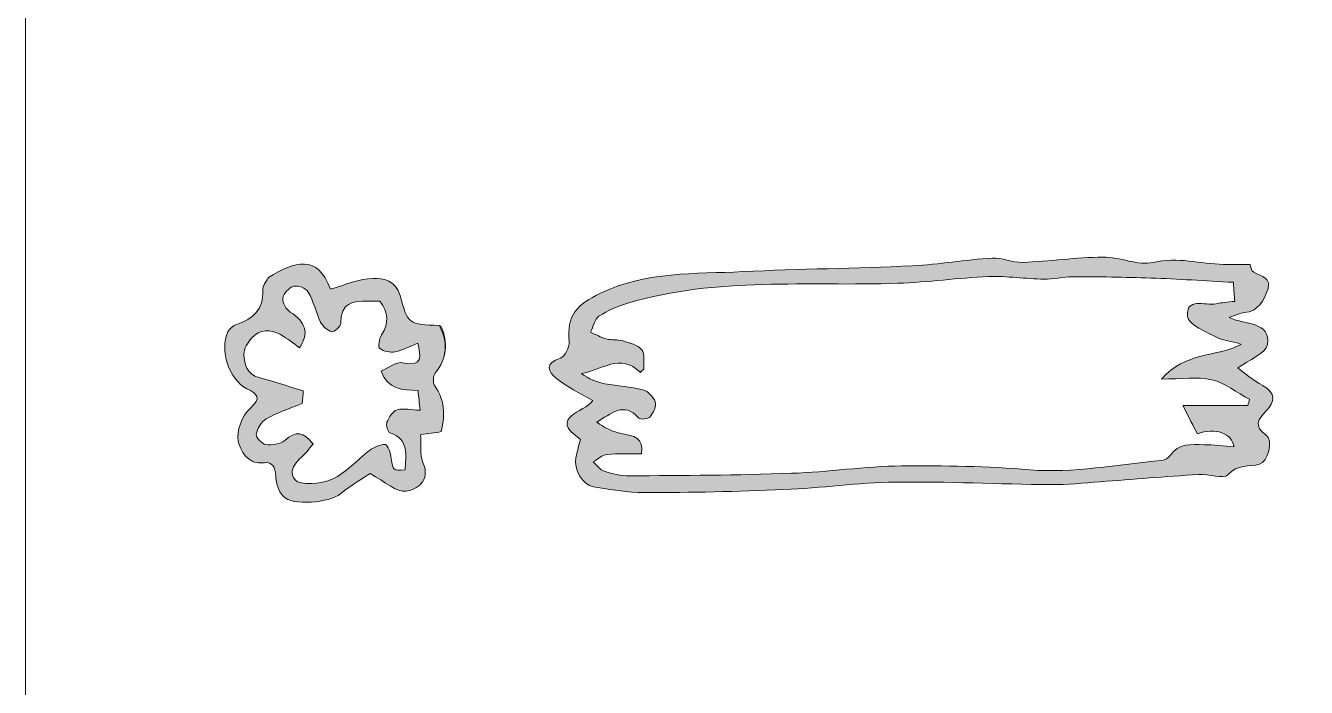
# Model space of a CAD drawing. Header units: inches. Extents: x 2.8 to 15.2, y 2.3 to 21.7.
# Drawn here: x 2.778 to 6.093, y 16.203 to 17.916 of the extents above; entities that cross this region are included whole.
import ezdxf

# ---------------------------------------------------------------- set-up
doc = ezdxf.new("R2010")
doc.units = ezdxf.units.IN
doc.header["$MEASUREMENT"] = 0
doc.layers.add('Layer 1', color=7, linetype='Continuous')

# ---------------------------------------------------------------- blocks, each defined once
blk = doc.blocks.new('block 2')
at = {"layer": 'Layer 1', "lineweight": 0}
blk.add_open_spline([(2.7778, 21.7431), (6.9259, 21.7431), (11.0741, 21.7431), (15.2222, 21.7431), (15.2222, 15.2477), (15.2222, 8.7523), (15.2222, 2.2569), (11.0741, 2.2569), (6.9259, 2.2569), (2.7778, 2.2569), (2.7778, 8.7523), (2.7778, 15.2477), (2.7778, 21.7431)], degree=3, knots=[0, 0, 0, 0, 1, 1, 1, 2, 2, 2, 3, 3, 3, 4, 4, 4, 4], dxfattribs=at)
blk = doc.blocks.new('block 29')
at = {"layer": 'Layer 1', "lineweight": 0}
blk.add_open_spline([(5.8931, 17.1604), (5.9115, 17.1665), (5.9216, 17.1722), (5.9321, 17.173), (5.9696, 17.1759), (5.9827, 17.2053), (5.9929, 17.2327), (6.0037, 17.2614), (5.9768, 17.2674), (5.9572, 17.2774), (5.9506, 17.2808), (5.949, 17.294), (5.9473, 17.2979), (5.9211, 17.2979), (5.8997, 17.2975), (5.8784, 17.2979), (5.8182, 17.2993), (5.7602, 17.3178), (5.6971, 17.3032), (5.6569, 17.2939), (5.6102, 17.3172), (5.5665, 17.3167), (5.497, 17.3159), (5.4278, 17.3058), (5.3583, 17.3031), (5.3323, 17.3021), (5.3056, 17.3159), (5.2797, 17.3143), (5.2108, 17.3099), (5.1423, 17.2976), (5.0733, 17.2943), (4.9271, 17.2875), (4.7806, 17.2862), (4.6343, 17.2791), (4.5105, 17.2731), (4.3855, 17.2801), (4.2674, 17.2239), (4.2035, 17.1934), (4.1782, 17.1665), (4.1847, 17.0978), (4.186, 17.0839), (4.1736, 17.0591), (4.1622, 17.0554), (4.1218, 17.0423), (4.129, 17.0205), (4.1516, 17.0024), (4.179, 16.9805), (4.212, 16.9656), (4.2461, 16.9455), (4.224, 16.9142), (4.1291, 16.9038), (4.2137, 16.8452), (4.2097, 16.8288), (4.2057, 16.8135), (4.2023, 16.7981), (4.1957, 16.7685), (4.2194, 16.7271), (4.2477, 16.7227), (4.2916, 16.716), (4.336, 16.7073), (4.3802, 16.7074), (4.5002, 16.7075), (4.6203, 16.71), (4.7402, 16.7151), (4.8368, 16.7192), (4.933, 16.7332), (5.0295, 16.7344), (5.1633, 16.7362), (5.2973, 16.7294), (5.4313, 16.728), (5.4739, 16.7275), (5.5166, 16.7325), (5.5593, 16.7356), (5.6441, 16.7417), (5.7289, 16.749), (5.8138, 16.7543), (5.8399, 16.7559), (5.8789, 16.7412), (5.8901, 16.7537), (5.9152, 16.7815), (5.9441, 16.7733), (5.9713, 16.7808), (5.9939, 16.7871), (6.0084, 16.8419), (5.989, 16.8558), (5.9551, 16.8799), (5.9688, 16.8972), (5.9888, 16.9188), (6.0115, 16.9433), (6.015, 16.9648), (5.9801, 16.9841), (5.9543, 16.9985), (5.9315, 17.0183), (5.9154, 17.0299), (5.943, 17.0505), (5.9887, 17.0675), (5.9922, 17.0907), (6.001, 17.1508), (5.9362, 17.1398), (5.8931, 17.1604)], degree=3, knots=[0, 0, 0, 0, 1, 1, 1, 2, 2, 2, 3, 3, 3, 4, 4, 4, 5, 5, 5, 6, 6, 6, 7, 7, 7, 8, 8, 8, 9, 9, 9, 10, 10, 10, 11, 11, 11, 12, 12, 12, 13, 13, 13, 14, 14, 14, 15, 15, 15, 16, 16, 16, 17, 17, 17, 18, 18, 18, 19, 19, 19, 20, 20, 20, 21, 21, 21, 22, 22, 22, 23, 23, 23, 24, 24, 24, 25, 25, 25, 26, 26, 26, 27, 27, 27, 28, 28, 28, 29, 29, 29, 30, 30, 30, 31, 31, 31, 32, 32, 32, 33, 33, 33, 33], dxfattribs=at)
blk = doc.blocks.new('block 34')
at = {"layer": 'Layer 1', "lineweight": 0}
blk.add_open_spline([(3.4068, 17.2644), (3.4035, 17.2577), (3.3909, 17.2443), (3.3916, 17.2317), (3.3946, 17.181), (3.3666, 17.1576), (3.3241, 17.1426), (3.3152, 17.1395), (3.3056, 17.1315), (3.3016, 17.1232), (3.2787, 17.0761), (3.3043, 17), (3.3506, 16.9761), (3.3774, 16.9624), (3.3899, 16.9542), (3.3589, 16.9252), (3.3386, 16.9063), (3.3223, 16.8659), (3.3283, 16.8409), (3.3338, 16.8183), (3.3506, 16.7779), (3.396, 16.7846), (3.4156, 16.7875), (3.4247, 16.7731), (3.4254, 16.7506), (3.426, 16.7326), (3.4322, 16.7105), (3.4441, 16.698), (3.4688, 16.6719), (3.565, 16.6813), (3.5928, 16.7043), (3.621, 16.7277), (3.6536, 16.7458), (3.6697, 16.7565), (3.7087, 16.7358), (3.738, 16.7071), (3.7624, 16.7108), (3.788, 16.7146), (3.8277, 16.7368), (3.8063, 16.7857), (3.7972, 16.8063), (3.8018, 16.8328), (3.8001, 16.8572), (3.8198, 16.8601), (3.8368, 16.8626), (3.8537, 16.8651), (3.8638, 16.9086), (3.8634, 16.9471), (3.8369, 16.9833), (3.8316, 16.9906), (3.8322, 17.0093), (3.838, 17.0165), (3.8681, 17.0547), (3.8723, 17.0946), (3.853, 17.138), (3.8514, 17.1387), (3.8501, 17.1397), (3.8487, 17.1398), (3.7699, 17.1429), (3.7676, 17.1422), (3.7473, 17.217), (3.7365, 17.257), (3.7032, 17.2623), (3.6774, 17.2618), (3.6415, 17.2612), (3.6059, 17.2447), (3.5668, 17.234), (3.5338, 17.3241), (3.4739, 17.3065), (3.4068, 17.2644)], degree=3, knots=[0, 0, 0, 0, 1, 1, 1, 2, 2, 2, 3, 3, 3, 4, 4, 4, 5, 5, 5, 6, 6, 6, 7, 7, 7, 8, 8, 8, 9, 9, 9, 10, 10, 10, 11, 11, 11, 12, 12, 12, 13, 13, 13, 14, 14, 14, 15, 15, 15, 16, 16, 16, 17, 17, 17, 18, 18, 18, 19, 19, 19, 20, 20, 20, 21, 21, 21, 22, 22, 22, 23, 23, 23, 23], dxfattribs=at)
blk = doc.blocks.new('block 114')
at = {"layer": 'Layer 1', "lineweight": 0}
blk.add_open_spline([(5.8931, 17.1604), (5.9362, 17.1398), (6.001, 17.1508), (5.9922, 17.0907), (5.9887, 17.0675), (5.943, 17.0505), (5.9154, 17.0299), (5.9315, 17.0183), (5.9543, 16.9985), (5.9801, 16.9841), (6.015, 16.9648), (6.0115, 16.9433), (5.9888, 16.9188), (5.9688, 16.8972), (5.9551, 16.8799), (5.989, 16.8558), (6.0084, 16.8419), (5.9939, 16.7871), (5.9713, 16.7808), (5.9441, 16.7733), (5.9152, 16.7815), (5.8901, 16.7537), (5.8789, 16.7412), (5.8399, 16.7559), (5.8138, 16.7543), (5.7289, 16.749), (5.6441, 16.7417), (5.5593, 16.7356), (5.5166, 16.7325), (5.4739, 16.7275), (5.4313, 16.728), (5.2973, 16.7294), (5.1633, 16.7362), (5.0295, 16.7344), (4.933, 16.7332), (4.8368, 16.7192), (4.7402, 16.7151), (4.6203, 16.71), (4.5002, 16.7075), (4.3802, 16.7074), (4.336, 16.7073), (4.2916, 16.716), (4.2477, 16.7227), (4.2194, 16.7271), (4.1957, 16.7685), (4.2023, 16.7981), (4.2057, 16.8135), (4.2097, 16.8288), (4.2137, 16.8452), (4.1291, 16.9038), (4.224, 16.9142), (4.2461, 16.9455), (4.212, 16.9656), (4.179, 16.9805), (4.1516, 17.0024), (4.129, 17.0205), (4.1218, 17.0423), (4.1622, 17.0554), (4.1736, 17.0591), (4.186, 17.0839), (4.1847, 17.0978), (4.1782, 17.1665), (4.2035, 17.1934), (4.2674, 17.2239), (4.3855, 17.2801), (4.5105, 17.2731), (4.6343, 17.2791), (4.7806, 17.2862), (4.9271, 17.2875), (5.0733, 17.2943), (5.1423, 17.2976), (5.2108, 17.3099), (5.2797, 17.3143), (5.3056, 17.3159), (5.3323, 17.3021), (5.3583, 17.3031), (5.4278, 17.3058), (5.497, 17.3159), (5.5665, 17.3167), (5.6102, 17.3172), (5.6569, 17.2939), (5.6971, 17.3032), (5.7602, 17.3178), (5.8182, 17.2993), (5.8784, 17.2979), (5.8997, 17.2975), (5.9211, 17.2979), (5.9473, 17.2979), (5.949, 17.294), (5.9506, 17.2808), (5.9572, 17.2774), (5.9768, 17.2674), (6.0037, 17.2614), (5.9929, 17.2327), (5.9827, 17.2053), (5.9696, 17.1759), (5.9321, 17.173), (5.9216, 17.1722), (5.9115, 17.1665), (5.8931, 17.1604)], degree=3, knots=[0, 0, 0, 0, 1, 1, 1, 2, 2, 2, 3, 3, 3, 4, 4, 4, 5, 5, 5, 6, 6, 6, 7, 7, 7, 8, 8, 8, 9, 9, 9, 10, 10, 10, 11, 11, 11, 12, 12, 12, 13, 13, 13, 14, 14, 14, 15, 15, 15, 16, 16, 16, 17, 17, 17, 18, 18, 18, 19, 19, 19, 20, 20, 20, 21, 21, 21, 22, 22, 22, 23, 23, 23, 24, 24, 24, 25, 25, 25, 26, 26, 26, 27, 27, 27, 28, 28, 28, 29, 29, 29, 30, 30, 30, 31, 31, 31, 32, 32, 32, 33, 33, 33, 33], dxfattribs=at)
blk = doc.blocks.new('block 115')
at = {"layer": 'Layer 1', "lineweight": 0}
blk.add_open_spline([(5.9042, 17.2515), (5.8302, 17.2554), (5.7604, 17.2601), (5.6905, 17.2626), (5.6227, 17.265), (5.5548, 17.2658), (5.4869, 17.2659), (5.4627, 17.2659), (5.4385, 17.259), (5.4143, 17.2595), (5.3661, 17.2605), (5.3179, 17.2682), (5.2699, 17.2663), (5.1916, 17.2632), (5.1136, 17.2517), (5.0353, 17.249), (4.8024, 17.2411), (4.5672, 17.2656), (4.3388, 17.1983), (4.3119, 17.1904), (4.2852, 17.1788), (4.2618, 17.1636), (4.2506, 17.1562), (4.2473, 17.1366), (4.2404, 17.1225), (4.2538, 17.1165), (4.2668, 17.1087), (4.2809, 17.105), (4.2948, 17.1013), (4.3104, 17.1039), (4.3241, 17.0998), (4.3416, 17.0946), (4.3628, 17.0895), (4.3731, 17.0768), (4.3817, 17.0661), (4.377, 17.0445), (4.3781, 17.0278), (4.3752, 17.0247), (4.3722, 17.0216), (4.3693, 17.0185), (4.3162, 17.0702), (4.2686, 17.0234), (4.2167, 17.0154), (4.2357, 17.0016), (4.2562, 16.9932), (4.2775, 16.989), (4.31, 16.9827), (4.3437, 16.9818), (4.3755, 16.9735), (4.3885, 16.9701), (4.4033, 16.9551), (4.4075, 16.9422), (4.4109, 16.9315), (4.4025, 16.9141), (4.3942, 16.9038), (4.3895, 16.898), (4.3688, 16.8957), (4.3648, 16.9002), (4.3258, 16.9448), (4.293, 16.9105), (4.256, 16.8898), (4.2761, 16.8757), (4.2976, 16.864), (4.3203, 16.8601), (4.3517, 16.8546), (4.3788, 16.8499), (4.3721, 16.8073), (4.3412, 16.8073), (4.3118, 16.8093), (4.2828, 16.8064), (4.2705, 16.8051), (4.2591, 16.7937), (4.2473, 16.7869), (4.2566, 16.7785), (4.2647, 16.7662), (4.2756, 16.7626), (4.2963, 16.7558), (4.3186, 16.7505), (4.3402, 16.7507), (4.4801, 16.7517), (4.6201, 16.7524), (4.7599, 16.7573), (4.8551, 16.7607), (4.9501, 16.7753), (5.0453, 16.7764), (5.1558, 16.7775), (5.2662, 16.7757), (5.3774, 16.7664), (5.4897, 16.7569), (5.605, 16.7807), (5.7189, 16.7908), (5.7266, 16.7915), (5.7363, 16.7971), (5.7406, 16.8035), (5.7626, 16.836), (5.7957, 16.832), (5.8274, 16.8314), (5.8532, 16.8309), (5.879, 16.8279), (5.9052, 16.826), (5.9026, 16.8599), (5.8559, 16.8774), (5.8109, 16.8594), (5.8005, 16.8795), (5.7898, 16.9003), (5.773, 16.9328), (5.8397, 16.9328), (5.8906, 16.9328), (5.9415, 16.9328), (5.943, 16.9381), (5.9445, 16.9435), (5.946, 16.9488), (5.9135, 16.9662), (5.8827, 16.991), (5.848, 16.9991), (5.8108, 17.0079), (5.77, 17.0011), (5.7183, 17.0011), (5.7794, 17.0728), (5.8616, 17.0575), (5.9244, 17.0908), (5.904, 17.0997), (5.8822, 17.0986), (5.8654, 17.1073), (5.8357, 17.1226), (5.7876, 17.1418), (5.7854, 17.1632), (5.7804, 17.2136), (5.8308, 17.1901), (5.8588, 17.196), (5.8741, 17.1992), (5.8898, 17.2001), (5.9076, 17.2023), (5.9065, 17.218), (5.9057, 17.2294), (5.9042, 17.2515)], degree=3, knots=[0, 0, 0, 0, 1, 1, 1, 2, 2, 2, 3, 3, 3, 4, 4, 4, 5, 5, 5, 6, 6, 6, 7, 7, 7, 8, 8, 8, 9, 9, 9, 10, 10, 10, 11, 11, 11, 12, 12, 12, 13, 13, 13, 14, 14, 14, 15, 15, 15, 16, 16, 16, 17, 17, 17, 18, 18, 18, 19, 19, 19, 20, 20, 20, 21, 21, 21, 22, 22, 22, 23, 23, 23, 24, 24, 24, 25, 25, 25, 26, 26, 26, 27, 27, 27, 28, 28, 28, 29, 29, 29, 30, 30, 30, 31, 31, 31, 32, 32, 32, 33, 33, 33, 34, 34, 34, 35, 35, 35, 36, 36, 36, 37, 37, 37, 38, 38, 38, 39, 39, 39, 40, 40, 40, 41, 41, 41, 42, 42, 42, 43, 43, 43, 44, 44, 44, 45, 45, 45, 45], dxfattribs=at)
blk = doc.blocks.new('block 116')
at = {"layer": 'Layer 1', "true_color": 0xffffff}
h = blk.add_hatch(color=7, dxfattribs=at)
h.dxf.hatch_style = 2
edge = h.paths.add_edge_path()
edge.add_spline(control_points=[(5.8931, 17.1604), (5.9362, 17.1398), (6.001, 17.1508), (5.9922, 17.0907), (5.9887, 17.0675), (5.943, 17.0505), (5.9154, 17.0299), (5.9315, 17.0183), (5.9543, 16.9985), (5.9801, 16.9841), (6.015, 16.9648), (6.0115, 16.9433), (5.9888, 16.9188), (5.9688, 16.8972), (5.9551, 16.8799), (5.989, 16.8558), (6.0084, 16.8419), (5.9939, 16.7871), (5.9713, 16.7808), (5.9441, 16.7733), (5.9152, 16.7815), (5.8901, 16.7537), (5.8789, 16.7412), (5.8399, 16.7559), (5.8138, 16.7543), (5.7289, 16.749), (5.6441, 16.7417), (5.5593, 16.7356), (5.5166, 16.7325), (5.4739, 16.7275), (5.4313, 16.728), (5.2973, 16.7294), (5.1633, 16.7362), (5.0295, 16.7344), (4.933, 16.7332), (4.8368, 16.7192), (4.7402, 16.7151), (4.6203, 16.71), (4.5002, 16.7075), (4.3802, 16.7074), (4.336, 16.7073), (4.2916, 16.716), (4.2477, 16.7227), (4.2194, 16.7271), (4.1957, 16.7685), (4.2023, 16.7981), (4.2057, 16.8135), (4.2097, 16.8288), (4.2137, 16.8452), (4.1291, 16.9038), (4.224, 16.9142), (4.2461, 16.9455), (4.212, 16.9656), (4.179, 16.9805), (4.1516, 17.0024), (4.129, 17.0205), (4.1218, 17.0423), (4.1622, 17.0554), (4.1736, 17.0591), (4.186, 17.0839), (4.1847, 17.0978), (4.1782, 17.1665), (4.2035, 17.1934), (4.2674, 17.2239), (4.3855, 17.2801), (4.5105, 17.2731), (4.6343, 17.2791), (4.7806, 17.2862), (4.9271, 17.2875), (5.0733, 17.2943), (5.1423, 17.2976), (5.2108, 17.3099), (5.2797, 17.3143), (5.3056, 17.3159), (5.3323, 17.3021), (5.3583, 17.3031), (5.4278, 17.3058), (5.497, 17.3159), (5.5665, 17.3167), (5.6102, 17.3172), (5.6569, 17.2939), (5.6971, 17.3032), (5.7602, 17.3178), (5.8182, 17.2993), (5.8784, 17.2979), (5.8997, 17.2975), (5.9211, 17.2979), (5.9473, 17.2979), (5.949, 17.294), (5.9506, 17.2808), (5.9572, 17.2774), (5.9768, 17.2674), (6.0037, 17.2614), (5.9929, 17.2327), (5.9827, 17.2053), (5.9696, 17.1759), (5.9321, 17.173), (5.9216, 17.1722), (5.9115, 17.1665), (5.8931, 17.1604)], knot_values=[0, 0, 0, 0, 1, 1, 1, 2, 2, 2, 3, 3, 3, 4, 4, 4, 5, 5, 5, 6, 6, 6, 7, 7, 7, 8, 8, 8, 9, 9, 9, 10, 10, 10, 11, 11, 11, 12, 12, 12, 13, 13, 13, 14, 14, 14, 15, 15, 15, 16, 16, 16, 17, 17, 17, 18, 18, 18, 19, 19, 19, 20, 20, 20, 21, 21, 21, 22, 22, 22, 23, 23, 23, 24, 24, 24, 25, 25, 25, 26, 26, 26, 27, 27, 27, 28, 28, 28, 29, 29, 29, 30, 30, 30, 31, 31, 31, 32, 32, 32, 33, 33, 33, 33], degree=3, periodic=1)
edge = h.paths.add_edge_path()
edge.add_spline(control_points=[(5.9042, 17.2515), (5.8302, 17.2554), (5.7604, 17.2601), (5.6905, 17.2626), (5.6227, 17.265), (5.5548, 17.2658), (5.4869, 17.2659), (5.4627, 17.2659), (5.4385, 17.259), (5.4143, 17.2595), (5.3661, 17.2605), (5.3179, 17.2682), (5.2699, 17.2663), (5.1916, 17.2632), (5.1136, 17.2517), (5.0353, 17.249), (4.8024, 17.2411), (4.5672, 17.2656), (4.3388, 17.1983), (4.3119, 17.1904), (4.2852, 17.1788), (4.2618, 17.1636), (4.2506, 17.1562), (4.2473, 17.1366), (4.2404, 17.1225), (4.2538, 17.1165), (4.2668, 17.1087), (4.2809, 17.105), (4.2948, 17.1013), (4.3104, 17.1039), (4.3241, 17.0998), (4.3416, 17.0946), (4.3628, 17.0895), (4.3731, 17.0768), (4.3817, 17.0661), (4.377, 17.0445), (4.3781, 17.0278), (4.3752, 17.0247), (4.3722, 17.0216), (4.3693, 17.0185), (4.3162, 17.0702), (4.2686, 17.0234), (4.2167, 17.0154), (4.2357, 17.0016), (4.2562, 16.9932), (4.2775, 16.989), (4.31, 16.9827), (4.3437, 16.9818), (4.3755, 16.9735), (4.3885, 16.9701), (4.4033, 16.9551), (4.4075, 16.9422), (4.4109, 16.9315), (4.4025, 16.9141), (4.3942, 16.9038), (4.3895, 16.898), (4.3688, 16.8957), (4.3648, 16.9002), (4.3258, 16.9448), (4.293, 16.9105), (4.256, 16.8898), (4.2761, 16.8757), (4.2976, 16.864), (4.3203, 16.8601), (4.3517, 16.8546), (4.3788, 16.8499), (4.3721, 16.8073), (4.3412, 16.8073), (4.3118, 16.8093), (4.2828, 16.8064), (4.2705, 16.8051), (4.2591, 16.7937), (4.2473, 16.7869), (4.2566, 16.7785), (4.2647, 16.7662), (4.2756, 16.7626), (4.2963, 16.7558), (4.3186, 16.7505), (4.3402, 16.7507), (4.4801, 16.7517), (4.6201, 16.7524), (4.7599, 16.7573), (4.8551, 16.7607), (4.9501, 16.7753), (5.0453, 16.7764), (5.1558, 16.7775), (5.2662, 16.7757), (5.3774, 16.7664), (5.4897, 16.7569), (5.605, 16.7807), (5.7189, 16.7908), (5.7266, 16.7915), (5.7363, 16.7971), (5.7406, 16.8035), (5.7626, 16.836), (5.7957, 16.832), (5.8274, 16.8314), (5.8532, 16.8309), (5.879, 16.8279), (5.9052, 16.826), (5.9026, 16.8599), (5.8559, 16.8774), (5.8109, 16.8594), (5.8005, 16.8795), (5.7898, 16.9003), (5.773, 16.9328), (5.8397, 16.9328), (5.8906, 16.9328), (5.9415, 16.9328), (5.943, 16.9381), (5.9445, 16.9435), (5.946, 16.9488), (5.9135, 16.9662), (5.8827, 16.991), (5.848, 16.9991), (5.8108, 17.0079), (5.77, 17.0011), (5.7183, 17.0011), (5.7794, 17.0728), (5.8616, 17.0575), (5.9244, 17.0908), (5.904, 17.0997), (5.8822, 17.0986), (5.8654, 17.1073), (5.8357, 17.1226), (5.7876, 17.1418), (5.7854, 17.1632), (5.7804, 17.2136), (5.8308, 17.1901), (5.8588, 17.196), (5.8741, 17.1992), (5.8898, 17.2001), (5.9076, 17.2023), (5.9065, 17.218), (5.9057, 17.2294), (5.9042, 17.2515)], knot_values=[0, 0, 0, 0, 1, 1, 1, 2, 2, 2, 3, 3, 3, 4, 4, 4, 5, 5, 5, 6, 6, 6, 7, 7, 7, 8, 8, 8, 9, 9, 9, 10, 10, 10, 11, 11, 11, 12, 12, 12, 13, 13, 13, 14, 14, 14, 15, 15, 15, 16, 16, 16, 17, 17, 17, 18, 18, 18, 19, 19, 19, 20, 20, 20, 21, 21, 21, 22, 22, 22, 23, 23, 23, 24, 24, 24, 25, 25, 25, 26, 26, 26, 27, 27, 27, 28, 28, 28, 29, 29, 29, 30, 30, 30, 31, 31, 31, 32, 32, 32, 33, 33, 33, 34, 34, 34, 35, 35, 35, 36, 36, 36, 37, 37, 37, 38, 38, 38, 39, 39, 39, 40, 40, 40, 41, 41, 41, 42, 42, 42, 43, 43, 43, 44, 44, 44, 45, 45, 45, 45], degree=3, periodic=1)
at = {"layer": 'Layer 1', "lineweight": 0}
for points, knots in [([(5.8931, 17.1604), (5.9362, 17.1398), (6.001, 17.1508), (5.9922, 17.0907), (5.9887, 17.0675), (5.943, 17.0505), (5.9154, 17.0299), (5.9315, 17.0183), (5.9543, 16.9985), (5.9801, 16.9841), (6.015, 16.9648), (6.0115, 16.9433), (5.9888, 16.9188), (5.9688, 16.8972), (5.9551, 16.8799), (5.989, 16.8558), (6.0084, 16.8419), (5.9939, 16.7871), (5.9713, 16.7808), (5.9441, 16.7733), (5.9152, 16.7815), (5.8901, 16.7537), (5.8789, 16.7412), (5.8399, 16.7559), (5.8138, 16.7543), (5.7289, 16.749), (5.6441, 16.7417), (5.5593, 16.7356), (5.5166, 16.7325), (5.4739, 16.7275), (5.4313, 16.728), (5.2973, 16.7294), (5.1633, 16.7362), (5.0295, 16.7344), (4.933, 16.7332), (4.8368, 16.7192), (4.7402, 16.7151), (4.6203, 16.71), (4.5002, 16.7075), (4.3802, 16.7074), (4.336, 16.7073), (4.2916, 16.716), (4.2477, 16.7227), (4.2194, 16.7271), (4.1957, 16.7685), (4.2023, 16.7981), (4.2057, 16.8135), (4.2097, 16.8288), (4.2137, 16.8452), (4.1291, 16.9038), (4.224, 16.9142), (4.2461, 16.9455), (4.212, 16.9656), (4.179, 16.9805), (4.1516, 17.0024), (4.129, 17.0205), (4.1218, 17.0423), (4.1622, 17.0554), (4.1736, 17.0591), (4.186, 17.0839), (4.1847, 17.0978), (4.1782, 17.1665), (4.2035, 17.1934), (4.2674, 17.2239), (4.3855, 17.2801), (4.5105, 17.2731), (4.6343, 17.2791), (4.7806, 17.2862), (4.9271, 17.2875), (5.0733, 17.2943), (5.1423, 17.2976), (5.2108, 17.3099), (5.2797, 17.3143), (5.3056, 17.3159), (5.3323, 17.3021), (5.3583, 17.3031), (5.4278, 17.3058), (5.497, 17.3159), (5.5665, 17.3167), (5.6102, 17.3172), (5.6569, 17.2939), (5.6971, 17.3032), (5.7602, 17.3178), (5.8182, 17.2993), (5.8784, 17.2979), (5.8997, 17.2975), (5.9211, 17.2979), (5.9473, 17.2979), (5.949, 17.294), (5.9506, 17.2808), (5.9572, 17.2774), (5.9768, 17.2674), (6.0037, 17.2614), (5.9929, 17.2327), (5.9827, 17.2053), (5.9696, 17.1759), (5.9321, 17.173), (5.9216, 17.1722), (5.9115, 17.1665), (5.8931, 17.1604)], [0, 0, 0, 0, 1, 1, 1, 2, 2, 2, 3, 3, 3, 4, 4, 4, 5, 5, 5, 6, 6, 6, 7, 7, 7, 8, 8, 8, 9, 9, 9, 10, 10, 10, 11, 11, 11, 12, 12, 12, 13, 13, 13, 14, 14, 14, 15, 15, 15, 16, 16, 16, 17, 17, 17, 18, 18, 18, 19, 19, 19, 20, 20, 20, 21, 21, 21, 22, 22, 22, 23, 23, 23, 24, 24, 24, 25, 25, 25, 26, 26, 26, 27, 27, 27, 28, 28, 28, 29, 29, 29, 30, 30, 30, 31, 31, 31, 32, 32, 32, 33, 33, 33, 33]), ([(5.9042, 17.2515), (5.8302, 17.2554), (5.7604, 17.2601), (5.6905, 17.2626), (5.6227, 17.265), (5.5548, 17.2658), (5.4869, 17.2659), (5.4627, 17.2659), (5.4385, 17.259), (5.4143, 17.2595), (5.3661, 17.2605), (5.3179, 17.2682), (5.2699, 17.2663), (5.1916, 17.2632), (5.1136, 17.2517), (5.0353, 17.249), (4.8024, 17.2411), (4.5672, 17.2656), (4.3388, 17.1983), (4.3119, 17.1904), (4.2852, 17.1788), (4.2618, 17.1636), (4.2506, 17.1562), (4.2473, 17.1366), (4.2404, 17.1225), (4.2538, 17.1165), (4.2668, 17.1087), (4.2809, 17.105), (4.2948, 17.1013), (4.3104, 17.1039), (4.3241, 17.0998), (4.3416, 17.0946), (4.3628, 17.0895), (4.3731, 17.0768), (4.3817, 17.0661), (4.377, 17.0445), (4.3781, 17.0278), (4.3752, 17.0247), (4.3722, 17.0216), (4.3693, 17.0185), (4.3162, 17.0702), (4.2686, 17.0234), (4.2167, 17.0154), (4.2357, 17.0016), (4.2562, 16.9932), (4.2775, 16.989), (4.31, 16.9827), (4.3437, 16.9818), (4.3755, 16.9735), (4.3885, 16.9701), (4.4033, 16.9551), (4.4075, 16.9422), (4.4109, 16.9315), (4.4025, 16.9141), (4.3942, 16.9038), (4.3895, 16.898), (4.3688, 16.8957), (4.3648, 16.9002), (4.3258, 16.9448), (4.293, 16.9105), (4.256, 16.8898), (4.2761, 16.8757), (4.2976, 16.864), (4.3203, 16.8601), (4.3517, 16.8546), (4.3788, 16.8499), (4.3721, 16.8073), (4.3412, 16.8073), (4.3118, 16.8093), (4.2828, 16.8064), (4.2705, 16.8051), (4.2591, 16.7937), (4.2473, 16.7869), (4.2566, 16.7785), (4.2647, 16.7662), (4.2756, 16.7626), (4.2963, 16.7558), (4.3186, 16.7505), (4.3402, 16.7507), (4.4801, 16.7517), (4.6201, 16.7524), (4.7599, 16.7573), (4.8551, 16.7607), (4.9501, 16.7753), (5.0453, 16.7764), (5.1558, 16.7775), (5.2662, 16.7757), (5.3774, 16.7664), (5.4897, 16.7569), (5.605, 16.7807), (5.7189, 16.7908), (5.7266, 16.7915), (5.7363, 16.7971), (5.7406, 16.8035), (5.7626, 16.836), (5.7957, 16.832), (5.8274, 16.8314), (5.8532, 16.8309), (5.879, 16.8279), (5.9052, 16.826), (5.9026, 16.8599), (5.8559, 16.8774), (5.8109, 16.8594), (5.8005, 16.8795), (5.7898, 16.9003), (5.773, 16.9328), (5.8397, 16.9328), (5.8906, 16.9328), (5.9415, 16.9328), (5.943, 16.9381), (5.9445, 16.9435), (5.946, 16.9488), (5.9135, 16.9662), (5.8827, 16.991), (5.848, 16.9991), (5.8108, 17.0079), (5.77, 17.0011), (5.7183, 17.0011), (5.7794, 17.0728), (5.8616, 17.0575), (5.9244, 17.0908), (5.904, 17.0997), (5.8822, 17.0986), (5.8654, 17.1073), (5.8357, 17.1226), (5.7876, 17.1418), (5.7854, 17.1632), (5.7804, 17.2136), (5.8308, 17.1901), (5.8588, 17.196), (5.8741, 17.1992), (5.8898, 17.2001), (5.9076, 17.2023), (5.9065, 17.218), (5.9057, 17.2294), (5.9042, 17.2515)], [0, 0, 0, 0, 1, 1, 1, 2, 2, 2, 3, 3, 3, 4, 4, 4, 5, 5, 5, 6, 6, 6, 7, 7, 7, 8, 8, 8, 9, 9, 9, 10, 10, 10, 11, 11, 11, 12, 12, 12, 13, 13, 13, 14, 14, 14, 15, 15, 15, 16, 16, 16, 17, 17, 17, 18, 18, 18, 19, 19, 19, 20, 20, 20, 21, 21, 21, 22, 22, 22, 23, 23, 23, 24, 24, 24, 25, 25, 25, 26, 26, 26, 27, 27, 27, 28, 28, 28, 29, 29, 29, 30, 30, 30, 31, 31, 31, 32, 32, 32, 33, 33, 33, 34, 34, 34, 35, 35, 35, 36, 36, 36, 37, 37, 37, 38, 38, 38, 39, 39, 39, 40, 40, 40, 41, 41, 41, 42, 42, 42, 43, 43, 43, 44, 44, 44, 45, 45, 45, 45])]:
    blk.add_open_spline(points, degree=3, knots=knots, dxfattribs=at)
blk = doc.blocks.new('block 129')
at = {"layer": 'Layer 1', "lineweight": 0}
blk.add_open_spline([(3.4068, 17.2644), (3.4739, 17.3065), (3.5338, 17.3241), (3.5668, 17.234), (3.6059, 17.2447), (3.6415, 17.2612), (3.6774, 17.2618), (3.7032, 17.2623), (3.7365, 17.257), (3.7473, 17.217), (3.7676, 17.1422), (3.7699, 17.1429), (3.8487, 17.1398), (3.8501, 17.1397), (3.8514, 17.1387), (3.853, 17.138), (3.8723, 17.0946), (3.8681, 17.0547), (3.838, 17.0165), (3.8322, 17.0093), (3.8316, 16.9906), (3.8369, 16.9833), (3.8634, 16.9471), (3.8638, 16.9086), (3.8537, 16.8651), (3.8368, 16.8626), (3.8198, 16.8601), (3.8001, 16.8572), (3.8018, 16.8328), (3.7972, 16.8063), (3.8063, 16.7857), (3.8277, 16.7368), (3.788, 16.7146), (3.7624, 16.7108), (3.738, 16.7071), (3.7087, 16.7358), (3.6697, 16.7565), (3.6536, 16.7458), (3.621, 16.7277), (3.5928, 16.7043), (3.565, 16.6813), (3.4688, 16.6719), (3.4441, 16.698), (3.4322, 16.7105), (3.426, 16.7326), (3.4254, 16.7506), (3.4247, 16.7731), (3.4156, 16.7875), (3.396, 16.7846), (3.3506, 16.7779), (3.3338, 16.8183), (3.3283, 16.8409), (3.3223, 16.8659), (3.3386, 16.9063), (3.3589, 16.9252), (3.3899, 16.9542), (3.3774, 16.9624), (3.3506, 16.9761), (3.3043, 17), (3.2787, 17.0761), (3.3016, 17.1232), (3.3056, 17.1315), (3.3152, 17.1395), (3.3241, 17.1426), (3.3666, 17.1576), (3.3946, 17.181), (3.3916, 17.2317), (3.3909, 17.2443), (3.4035, 17.2577), (3.4068, 17.2644)], degree=3, knots=[0, 0, 0, 0, 1, 1, 1, 2, 2, 2, 3, 3, 3, 4, 4, 4, 5, 5, 5, 6, 6, 6, 7, 7, 7, 8, 8, 8, 9, 9, 9, 10, 10, 10, 11, 11, 11, 12, 12, 12, 13, 13, 13, 14, 14, 14, 15, 15, 15, 16, 16, 16, 17, 17, 17, 18, 18, 18, 19, 19, 19, 20, 20, 20, 21, 21, 21, 22, 22, 22, 23, 23, 23, 23], dxfattribs=at)
blk = doc.blocks.new('block 130')
at = {"layer": 'Layer 1', "lineweight": 0}
blk.add_open_spline([(3.4868, 17.0824), (3.4705, 17.0937), (3.4549, 17.1063), (3.4377, 17.1161), (3.4112, 17.1312), (3.3841, 17.1309), (3.3629, 17.107), (3.353, 17.0958), (3.3421, 17.0792), (3.343, 17.0659), (3.3448, 17.0408), (3.3486, 17.0134), (3.382, 17.005), (3.4193, 16.9955), (3.4558, 16.9828), (3.4966, 16.9704), (3.4958, 16.961), (3.4947, 16.9468), (3.494, 16.9383), (3.4592, 16.9239), (3.4281, 16.914), (3.4004, 16.8981), (3.3878, 16.891), (3.3775, 16.873), (3.3748, 16.8583), (3.3734, 16.8506), (3.3898, 16.8326), (3.3996, 16.8315), (3.4157, 16.8296), (3.4371, 16.8326), (3.4488, 16.8425), (3.4775, 16.867), (3.4963, 16.8667), (3.5218, 16.8324), (3.5194, 16.8296), (3.5164, 16.8269), (3.5142, 16.8237), (3.4959, 16.797), (3.4491, 16.7737), (3.4754, 16.7405), (3.4879, 16.7246), (3.5431, 16.7299), (3.5716, 16.7424), (3.6075, 16.7583), (3.6352, 16.7922), (3.6678, 16.8164), (3.6795, 16.8251), (3.6958, 16.8325), (3.7094, 16.8315), (3.7154, 16.8311), (3.7226, 16.8087), (3.7244, 16.7957), (3.7288, 16.7645), (3.7276, 16.7643), (3.7604, 16.7659), (3.7613, 16.8037), (3.7723, 16.8441), (3.7209, 16.8619), (3.7154, 16.8638), (3.7101, 16.8822), (3.7132, 16.8895), (3.7184, 16.9021), (3.7284, 16.9184), (3.7396, 16.9216), (3.7567, 16.9264), (3.7765, 16.9213), (3.7989, 16.9203), (3.7969, 16.9398), (3.7953, 16.9552), (3.7936, 16.9718), (3.7522, 16.9719), (3.715, 16.9746), (3.6979, 17.0218), (3.7177, 17.0301), (3.7378, 17.0468), (3.7535, 17.0435), (3.8086, 17.0317), (3.8004, 17.0603), (3.7927, 17.0939), (3.772, 17.0857), (3.7539, 17.0756), (3.7345, 17.0718), (3.7218, 17.0693), (3.7044, 17.0724), (3.6948, 17.0801), (3.6897, 17.0842), (3.6929, 17.106), (3.6991, 17.1153), (3.7193, 17.1459), (3.7165, 17.1737), (3.6949, 17.2026), (3.6854, 17.2026), (3.6751, 17.2022), (3.6649, 17.2026), (3.6245, 17.2044), (3.5924, 17.1974), (3.5935, 17.1455), (3.5937, 17.1378), (3.576, 17.1221), (3.5705, 17.1237), (3.5592, 17.127), (3.5469, 17.1376), (3.5415, 17.1484), (3.5292, 17.1736), (3.5232, 17.2023), (3.5094, 17.2264), (3.5038, 17.2361), (3.4825, 17.2443), (3.4714, 17.2414), (3.4596, 17.2383), (3.4452, 17.2223), (3.4434, 17.2102), (3.4417, 17.1992), (3.4525, 17.1812), (3.463, 17.1744), (3.503, 17.1487), (3.5122, 17.1198), (3.4868, 17.0824)], degree=3, knots=[0, 0, 0, 0, 1, 1, 1, 2, 2, 2, 3, 3, 3, 4, 4, 4, 5, 5, 5, 6, 6, 6, 7, 7, 7, 8, 8, 8, 9, 9, 9, 10, 10, 10, 11, 11, 11, 12, 12, 12, 13, 13, 13, 14, 14, 14, 15, 15, 15, 16, 16, 16, 17, 17, 17, 18, 18, 18, 19, 19, 19, 20, 20, 20, 21, 21, 21, 22, 22, 22, 23, 23, 23, 24, 24, 24, 25, 25, 25, 26, 26, 26, 27, 27, 27, 28, 28, 28, 29, 29, 29, 30, 30, 30, 31, 31, 31, 32, 32, 32, 33, 33, 33, 34, 34, 34, 35, 35, 35, 36, 36, 36, 37, 37, 37, 38, 38, 38, 39, 39, 39, 39], dxfattribs=at)
blk = doc.blocks.new('block 131')
at = {"layer": 'Layer 1', "true_color": 0xffffff}
h = blk.add_hatch(color=7, dxfattribs=at)
h.dxf.hatch_style = 2
edge = h.paths.add_edge_path()
edge.add_spline(control_points=[(3.4068, 17.2644), (3.4739, 17.3065), (3.5338, 17.3241), (3.5668, 17.234), (3.6059, 17.2447), (3.6415, 17.2612), (3.6774, 17.2618), (3.7032, 17.2623), (3.7365, 17.257), (3.7473, 17.217), (3.7676, 17.1422), (3.7699, 17.1429), (3.8487, 17.1398), (3.8723, 17.0946), (3.8681, 17.0547), (3.838, 17.0165), (3.8322, 17.0093), (3.8316, 16.9906), (3.8369, 16.9833), (3.8634, 16.9471), (3.8638, 16.9086), (3.8537, 16.8651), (3.8368, 16.8626), (3.8198, 16.8601), (3.8001, 16.8572), (3.8018, 16.8328), (3.7972, 16.8063), (3.8063, 16.7857), (3.8277, 16.7368), (3.788, 16.7146), (3.7624, 16.7108), (3.738, 16.7071), (3.7087, 16.7358), (3.6697, 16.7565), (3.6536, 16.7458), (3.621, 16.7277), (3.5928, 16.7043), (3.565, 16.6813), (3.4688, 16.6719), (3.4441, 16.698), (3.4322, 16.7105), (3.426, 16.7326), (3.4254, 16.7506), (3.4247, 16.7731), (3.4156, 16.7875), (3.396, 16.7846), (3.3506, 16.7779), (3.3338, 16.8183), (3.3283, 16.8409), (3.3223, 16.8659), (3.3386, 16.9063), (3.3589, 16.9252), (3.3899, 16.9542), (3.3774, 16.9624), (3.3506, 16.9761), (3.3043, 17), (3.2787, 17.0761), (3.3016, 17.1232), (3.3056, 17.1315), (3.3152, 17.1395), (3.3241, 17.1426), (3.3666, 17.1576), (3.3946, 17.181), (3.3916, 17.2317), (3.3909, 17.2443), (3.4035, 17.2577), (3.4068, 17.2644)], knot_values=[0, 0, 0, 0, 1, 1, 1, 2, 2, 2, 3, 3, 3, 4, 4, 4, 5, 5, 5, 6, 6, 6, 7, 7, 7, 8, 8, 8, 9, 9, 9, 10, 10, 10, 11, 11, 11, 12, 12, 12, 13, 13, 13, 14, 14, 14, 15, 15, 15, 16, 16, 16, 17, 17, 17, 18, 18, 18, 19, 19, 19, 20, 20, 20, 21, 21, 21, 22, 22, 22, 22], degree=3, periodic=1)
edge = h.paths.add_edge_path()
edge.add_spline(control_points=[(3.4868, 17.0824), (3.4705, 17.0937), (3.4549, 17.1063), (3.4377, 17.1161), (3.4112, 17.1312), (3.3841, 17.1309), (3.3629, 17.107), (3.353, 17.0958), (3.3421, 17.0792), (3.343, 17.0659), (3.3448, 17.0408), (3.3486, 17.0134), (3.382, 17.005), (3.4193, 16.9955), (3.4558, 16.9828), (3.4966, 16.9704), (3.4958, 16.961), (3.4947, 16.9468), (3.494, 16.9383), (3.4592, 16.9239), (3.4281, 16.914), (3.4004, 16.8981), (3.3878, 16.891), (3.3775, 16.873), (3.3748, 16.8583), (3.3734, 16.8506), (3.3898, 16.8326), (3.3996, 16.8315), (3.4157, 16.8296), (3.4371, 16.8326), (3.4488, 16.8425), (3.4775, 16.867), (3.4963, 16.8667), (3.5218, 16.8324), (3.5194, 16.8296), (3.5164, 16.8269), (3.5142, 16.8237), (3.4959, 16.797), (3.4491, 16.7737), (3.4754, 16.7405), (3.4879, 16.7246), (3.5431, 16.7299), (3.5716, 16.7424), (3.6075, 16.7583), (3.6352, 16.7922), (3.6678, 16.8164), (3.6795, 16.8251), (3.6958, 16.8325), (3.7094, 16.8315), (3.7154, 16.8311), (3.7226, 16.8087), (3.7244, 16.7957), (3.7288, 16.7645), (3.7276, 16.7643), (3.7604, 16.7659), (3.7613, 16.8037), (3.7723, 16.8441), (3.7209, 16.8619), (3.7154, 16.8638), (3.7101, 16.8822), (3.7132, 16.8895), (3.7184, 16.9021), (3.7284, 16.9184), (3.7396, 16.9216), (3.7567, 16.9264), (3.7765, 16.9213), (3.7989, 16.9203), (3.7969, 16.9398), (3.7953, 16.9552), (3.7936, 16.9718), (3.7522, 16.9719), (3.715, 16.9746), (3.6979, 17.0218), (3.7177, 17.0301), (3.7378, 17.0468), (3.7535, 17.0435), (3.8086, 17.0317), (3.8004, 17.0603), (3.7927, 17.0939), (3.772, 17.0857), (3.7539, 17.0756), (3.7345, 17.0718), (3.7218, 17.0693), (3.7044, 17.0724), (3.6948, 17.0801), (3.6897, 17.0842), (3.6929, 17.106), (3.6991, 17.1153), (3.7193, 17.1459), (3.7165, 17.1737), (3.6949, 17.2026), (3.6854, 17.2026), (3.6751, 17.2022), (3.6649, 17.2026), (3.6245, 17.2044), (3.5924, 17.1974), (3.5935, 17.1455), (3.5937, 17.1378), (3.576, 17.1221), (3.5705, 17.1237), (3.5592, 17.127), (3.5469, 17.1376), (3.5415, 17.1484), (3.5292, 17.1736), (3.5232, 17.2023), (3.5094, 17.2264), (3.5038, 17.2361), (3.4825, 17.2443), (3.4714, 17.2414), (3.4596, 17.2383), (3.4452, 17.2223), (3.4434, 17.2102), (3.4417, 17.1992), (3.4525, 17.1812), (3.463, 17.1744), (3.503, 17.1487), (3.5122, 17.1198), (3.4868, 17.0824)], knot_values=[0, 0, 0, 0, 1, 1, 1, 2, 2, 2, 3, 3, 3, 4, 4, 4, 5, 5, 5, 6, 6, 6, 7, 7, 7, 8, 8, 8, 9, 9, 9, 10, 10, 10, 11, 11, 11, 12, 12, 12, 13, 13, 13, 14, 14, 14, 15, 15, 15, 16, 16, 16, 17, 17, 17, 18, 18, 18, 19, 19, 19, 20, 20, 20, 21, 21, 21, 22, 22, 22, 23, 23, 23, 24, 24, 24, 25, 25, 25, 26, 26, 26, 27, 27, 27, 28, 28, 28, 29, 29, 29, 30, 30, 30, 31, 31, 31, 32, 32, 32, 33, 33, 33, 34, 34, 34, 35, 35, 35, 36, 36, 36, 37, 37, 37, 38, 38, 38, 39, 39, 39, 39], degree=3, periodic=1)
at = {"layer": 'Layer 1', "lineweight": 0}
for points, knots in [([(3.4068, 17.2644), (3.4739, 17.3065), (3.5338, 17.3241), (3.5668, 17.234), (3.6059, 17.2447), (3.6415, 17.2612), (3.6774, 17.2618), (3.7032, 17.2623), (3.7365, 17.257), (3.7473, 17.217), (3.7676, 17.1422), (3.7699, 17.1429), (3.8487, 17.1398), (3.8723, 17.0946), (3.8681, 17.0547), (3.838, 17.0165), (3.8322, 17.0093), (3.8316, 16.9906), (3.8369, 16.9833), (3.8634, 16.9471), (3.8638, 16.9086), (3.8537, 16.8651), (3.8368, 16.8626), (3.8198, 16.8601), (3.8001, 16.8572), (3.8018, 16.8328), (3.7972, 16.8063), (3.8063, 16.7857), (3.8277, 16.7368), (3.788, 16.7146), (3.7624, 16.7108), (3.738, 16.7071), (3.7087, 16.7358), (3.6697, 16.7565), (3.6536, 16.7458), (3.621, 16.7277), (3.5928, 16.7043), (3.565, 16.6813), (3.4688, 16.6719), (3.4441, 16.698), (3.4322, 16.7105), (3.426, 16.7326), (3.4254, 16.7506), (3.4247, 16.7731), (3.4156, 16.7875), (3.396, 16.7846), (3.3506, 16.7779), (3.3338, 16.8183), (3.3283, 16.8409), (3.3223, 16.8659), (3.3386, 16.9063), (3.3589, 16.9252), (3.3899, 16.9542), (3.3774, 16.9624), (3.3506, 16.9761), (3.3043, 17), (3.2787, 17.0761), (3.3016, 17.1232), (3.3056, 17.1315), (3.3152, 17.1395), (3.3241, 17.1426), (3.3666, 17.1576), (3.3946, 17.181), (3.3916, 17.2317), (3.3909, 17.2443), (3.4035, 17.2577), (3.4068, 17.2644)], [0, 0, 0, 0, 1, 1, 1, 2, 2, 2, 3, 3, 3, 4, 4, 4, 5, 5, 5, 6, 6, 6, 7, 7, 7, 8, 8, 8, 9, 9, 9, 10, 10, 10, 11, 11, 11, 12, 12, 12, 13, 13, 13, 14, 14, 14, 15, 15, 15, 16, 16, 16, 17, 17, 17, 18, 18, 18, 19, 19, 19, 20, 20, 20, 21, 21, 21, 22, 22, 22, 22]), ([(3.4868, 17.0824), (3.4705, 17.0937), (3.4549, 17.1063), (3.4377, 17.1161), (3.4112, 17.1312), (3.3841, 17.1309), (3.3629, 17.107), (3.353, 17.0958), (3.3421, 17.0792), (3.343, 17.0659), (3.3448, 17.0408), (3.3486, 17.0134), (3.382, 17.005), (3.4193, 16.9955), (3.4558, 16.9828), (3.4966, 16.9704), (3.4958, 16.961), (3.4947, 16.9468), (3.494, 16.9383), (3.4592, 16.9239), (3.4281, 16.914), (3.4004, 16.8981), (3.3878, 16.891), (3.3775, 16.873), (3.3748, 16.8583), (3.3734, 16.8506), (3.3898, 16.8326), (3.3996, 16.8315), (3.4157, 16.8296), (3.4371, 16.8326), (3.4488, 16.8425), (3.4775, 16.867), (3.4963, 16.8667), (3.5218, 16.8324), (3.5194, 16.8296), (3.5164, 16.8269), (3.5142, 16.8237), (3.4959, 16.797), (3.4491, 16.7737), (3.4754, 16.7405), (3.4879, 16.7246), (3.5431, 16.7299), (3.5716, 16.7424), (3.6075, 16.7583), (3.6352, 16.7922), (3.6678, 16.8164), (3.6795, 16.8251), (3.6958, 16.8325), (3.7094, 16.8315), (3.7154, 16.8311), (3.7226, 16.8087), (3.7244, 16.7957), (3.7288, 16.7645), (3.7276, 16.7643), (3.7604, 16.7659), (3.7613, 16.8037), (3.7723, 16.8441), (3.7209, 16.8619), (3.7154, 16.8638), (3.7101, 16.8822), (3.7132, 16.8895), (3.7184, 16.9021), (3.7284, 16.9184), (3.7396, 16.9216), (3.7567, 16.9264), (3.7765, 16.9213), (3.7989, 16.9203), (3.7969, 16.9398), (3.7953, 16.9552), (3.7936, 16.9718), (3.7522, 16.9719), (3.715, 16.9746), (3.6979, 17.0218), (3.7177, 17.0301), (3.7378, 17.0468), (3.7535, 17.0435), (3.8086, 17.0317), (3.8004, 17.0603), (3.7927, 17.0939), (3.772, 17.0857), (3.7539, 17.0756), (3.7345, 17.0718), (3.7218, 17.0693), (3.7044, 17.0724), (3.6948, 17.0801), (3.6897, 17.0842), (3.6929, 17.106), (3.6991, 17.1153), (3.7193, 17.1459), (3.7165, 17.1737), (3.6949, 17.2026), (3.6854, 17.2026), (3.6751, 17.2022), (3.6649, 17.2026), (3.6245, 17.2044), (3.5924, 17.1974), (3.5935, 17.1455), (3.5937, 17.1378), (3.576, 17.1221), (3.5705, 17.1237), (3.5592, 17.127), (3.5469, 17.1376), (3.5415, 17.1484), (3.5292, 17.1736), (3.5232, 17.2023), (3.5094, 17.2264), (3.5038, 17.2361), (3.4825, 17.2443), (3.4714, 17.2414), (3.4596, 17.2383), (3.4452, 17.2223), (3.4434, 17.2102), (3.4417, 17.1992), (3.4525, 17.1812), (3.463, 17.1744), (3.503, 17.1487), (3.5122, 17.1198), (3.4868, 17.0824)], [0, 0, 0, 0, 1, 1, 1, 2, 2, 2, 3, 3, 3, 4, 4, 4, 5, 5, 5, 6, 6, 6, 7, 7, 7, 8, 8, 8, 9, 9, 9, 10, 10, 10, 11, 11, 11, 12, 12, 12, 13, 13, 13, 14, 14, 14, 15, 15, 15, 16, 16, 16, 17, 17, 17, 18, 18, 18, 19, 19, 19, 20, 20, 20, 21, 21, 21, 22, 22, 22, 23, 23, 23, 24, 24, 24, 25, 25, 25, 26, 26, 26, 27, 27, 27, 28, 28, 28, 29, 29, 29, 30, 30, 30, 31, 31, 31, 32, 32, 32, 33, 33, 33, 34, 34, 34, 35, 35, 35, 36, 36, 36, 37, 37, 37, 38, 38, 38, 39, 39, 39, 39])]:
    blk.add_open_spline(points, degree=3, knots=knots, dxfattribs=at)
blk = doc.blocks.new('block 168')
at = {"layer": 'Layer 1', "lineweight": 0}
blk.add_open_spline([(5.9042, 17.2515), (5.9057, 17.2294), (5.9065, 17.218), (5.9076, 17.2023), (5.8898, 17.2001), (5.8741, 17.1992), (5.8588, 17.196), (5.8308, 17.1901), (5.7804, 17.2136), (5.7854, 17.1632), (5.7876, 17.1418), (5.8357, 17.1226), (5.8654, 17.1073), (5.8822, 17.0986), (5.904, 17.0997), (5.9244, 17.0908), (5.8616, 17.0575), (5.7794, 17.0728), (5.7183, 17.0011), (5.77, 17.0011), (5.8108, 17.0079), (5.848, 16.9991), (5.8827, 16.991), (5.9135, 16.9662), (5.946, 16.9488), (5.9445, 16.9435), (5.943, 16.9381), (5.9415, 16.9328), (5.8906, 16.9328), (5.8397, 16.9328), (5.773, 16.9328), (5.7898, 16.9003), (5.8005, 16.8795), (5.8109, 16.8594), (5.8559, 16.8774), (5.9026, 16.8599), (5.9052, 16.826), (5.879, 16.8279), (5.8532, 16.8309), (5.8274, 16.8314), (5.7957, 16.832), (5.7626, 16.836), (5.7406, 16.8035), (5.7363, 16.7971), (5.7266, 16.7915), (5.7189, 16.7908), (5.605, 16.7807), (5.4897, 16.7569), (5.3774, 16.7664), (5.2662, 16.7757), (5.1558, 16.7775), (5.0453, 16.7764), (4.9501, 16.7753), (4.8551, 16.7607), (4.7599, 16.7573), (4.6201, 16.7524), (4.4801, 16.7517), (4.3402, 16.7507), (4.3186, 16.7505), (4.2963, 16.7558), (4.2756, 16.7626), (4.2647, 16.7662), (4.2566, 16.7785), (4.2473, 16.7869), (4.2591, 16.7937), (4.2705, 16.8051), (4.2828, 16.8064), (4.3118, 16.8093), (4.3412, 16.8073), (4.3721, 16.8073), (4.3788, 16.8499), (4.3517, 16.8546), (4.3203, 16.8601), (4.2976, 16.864), (4.2761, 16.8757), (4.256, 16.8898), (4.293, 16.9105), (4.3258, 16.9448), (4.3648, 16.9002), (4.3688, 16.8957), (4.3895, 16.898), (4.3942, 16.9038), (4.4025, 16.9141), (4.4109, 16.9315), (4.4075, 16.9422), (4.4033, 16.9551), (4.3885, 16.9701), (4.3755, 16.9735), (4.3437, 16.9818), (4.31, 16.9827), (4.2775, 16.989), (4.2562, 16.9932), (4.2357, 17.0016), (4.2167, 17.0154), (4.2686, 17.0234), (4.3162, 17.0702), (4.3693, 17.0185), (4.3722, 17.0216), (4.3752, 17.0247), (4.3781, 17.0278), (4.377, 17.0445), (4.3817, 17.0661), (4.3731, 17.0768), (4.3628, 17.0895), (4.3416, 17.0946), (4.3241, 17.0998), (4.3104, 17.1039), (4.2948, 17.1013), (4.2809, 17.105), (4.2668, 17.1087), (4.2538, 17.1165), (4.2404, 17.1225), (4.2473, 17.1366), (4.2506, 17.1562), (4.2618, 17.1636), (4.2852, 17.1788), (4.3119, 17.1904), (4.3388, 17.1983), (4.5672, 17.2656), (4.8024, 17.2411), (5.0353, 17.249), (5.1136, 17.2517), (5.1916, 17.2632), (5.2699, 17.2663), (5.3179, 17.2682), (5.3661, 17.2605), (5.4143, 17.2595), (5.4385, 17.259), (5.4627, 17.2659), (5.4869, 17.2659), (5.5548, 17.2658), (5.6227, 17.265), (5.6905, 17.2626), (5.7604, 17.2601), (5.8302, 17.2554), (5.9042, 17.2515)], degree=3, knots=[0, 0, 0, 0, 1, 1, 1, 2, 2, 2, 3, 3, 3, 4, 4, 4, 5, 5, 5, 6, 6, 6, 7, 7, 7, 8, 8, 8, 9, 9, 9, 10, 10, 10, 11, 11, 11, 12, 12, 12, 13, 13, 13, 14, 14, 14, 15, 15, 15, 16, 16, 16, 17, 17, 17, 18, 18, 18, 19, 19, 19, 20, 20, 20, 21, 21, 21, 22, 22, 22, 23, 23, 23, 24, 24, 24, 25, 25, 25, 26, 26, 26, 27, 27, 27, 28, 28, 28, 29, 29, 29, 30, 30, 30, 31, 31, 31, 32, 32, 32, 33, 33, 33, 34, 34, 34, 35, 35, 35, 36, 36, 36, 37, 37, 37, 38, 38, 38, 39, 39, 39, 40, 40, 40, 41, 41, 41, 42, 42, 42, 43, 43, 43, 44, 44, 44, 45, 45, 45, 45], dxfattribs=at)
blk = doc.blocks.new('block 173')
at = {"layer": 'Layer 1', "lineweight": 0}
blk.add_open_spline([(3.4868, 17.0824), (3.5122, 17.1198), (3.503, 17.1487), (3.463, 17.1744), (3.4525, 17.1812), (3.4417, 17.1992), (3.4434, 17.2102), (3.4452, 17.2223), (3.4596, 17.2383), (3.4714, 17.2414), (3.4825, 17.2443), (3.5038, 17.2361), (3.5094, 17.2264), (3.5232, 17.2023), (3.5292, 17.1736), (3.5415, 17.1484), (3.5469, 17.1376), (3.5592, 17.127), (3.5705, 17.1237), (3.576, 17.1221), (3.5937, 17.1378), (3.5935, 17.1455), (3.5924, 17.1974), (3.6245, 17.2044), (3.6649, 17.2026), (3.6751, 17.2022), (3.6854, 17.2026), (3.6949, 17.2026), (3.7165, 17.1737), (3.7193, 17.1459), (3.6991, 17.1153), (3.6929, 17.106), (3.6897, 17.0842), (3.6948, 17.0801), (3.7044, 17.0724), (3.7218, 17.0693), (3.7345, 17.0718), (3.7539, 17.0756), (3.772, 17.0857), (3.7927, 17.0939), (3.8004, 17.0603), (3.8086, 17.0317), (3.7535, 17.0435), (3.7378, 17.0468), (3.7177, 17.0301), (3.6979, 17.0218), (3.715, 16.9746), (3.7522, 16.9719), (3.7936, 16.9718), (3.7953, 16.9552), (3.7969, 16.9398), (3.7989, 16.9203), (3.7765, 16.9213), (3.7567, 16.9264), (3.7396, 16.9216), (3.7284, 16.9184), (3.7184, 16.9021), (3.7132, 16.8895), (3.7101, 16.8822), (3.7154, 16.8638), (3.7209, 16.8619), (3.7723, 16.8441), (3.7613, 16.8037), (3.7604, 16.7659), (3.7276, 16.7643), (3.7288, 16.7645), (3.7244, 16.7957), (3.7226, 16.8087), (3.7154, 16.8311), (3.7094, 16.8315), (3.6958, 16.8325), (3.6795, 16.8251), (3.6678, 16.8164), (3.6352, 16.7922), (3.6075, 16.7583), (3.5716, 16.7424), (3.5431, 16.7299), (3.4879, 16.7246), (3.4754, 16.7405), (3.4491, 16.7737), (3.4959, 16.797), (3.5142, 16.8237), (3.5164, 16.8269), (3.5194, 16.8296), (3.5218, 16.8324), (3.4963, 16.8667), (3.4775, 16.867), (3.4488, 16.8425), (3.4371, 16.8326), (3.4157, 16.8296), (3.3996, 16.8315), (3.3898, 16.8326), (3.3734, 16.8506), (3.3748, 16.8583), (3.3775, 16.873), (3.3878, 16.891), (3.4004, 16.8981), (3.4281, 16.914), (3.4592, 16.9239), (3.494, 16.9383), (3.4947, 16.9468), (3.4958, 16.961), (3.4966, 16.9704), (3.4558, 16.9828), (3.4193, 16.9955), (3.382, 17.005), (3.3486, 17.0134), (3.3448, 17.0408), (3.343, 17.0659), (3.3421, 17.0792), (3.353, 17.0958), (3.3629, 17.107), (3.3841, 17.1309), (3.4112, 17.1312), (3.4377, 17.1161), (3.4549, 17.1063), (3.4705, 17.0937), (3.4868, 17.0824)], degree=3, knots=[0, 0, 0, 0, 1, 1, 1, 2, 2, 2, 3, 3, 3, 4, 4, 4, 5, 5, 5, 6, 6, 6, 7, 7, 7, 8, 8, 8, 9, 9, 9, 10, 10, 10, 11, 11, 11, 12, 12, 12, 13, 13, 13, 14, 14, 14, 15, 15, 15, 16, 16, 16, 17, 17, 17, 18, 18, 18, 19, 19, 19, 20, 20, 20, 21, 21, 21, 22, 22, 22, 23, 23, 23, 24, 24, 24, 25, 25, 25, 26, 26, 26, 27, 27, 27, 28, 28, 28, 29, 29, 29, 30, 30, 30, 31, 31, 31, 32, 32, 32, 33, 33, 33, 34, 34, 34, 35, 35, 35, 36, 36, 36, 37, 37, 37, 38, 38, 38, 39, 39, 39, 39], dxfattribs=at)

msp = doc.modelspace()

# ---------------------------------------------------------------- block references
at = {"layer": 'Layer 1'}
for name in ['block 2', 'block 34', 'block 129', 'block 131', 'block 29', 'block 114', 'block 116', 'block 130', 'block 173', 'block 115', 'block 168']:
    msp.add_blockref(name, (0, 0), dxfattribs=at)

doc.saveas('drawing.dxf')
